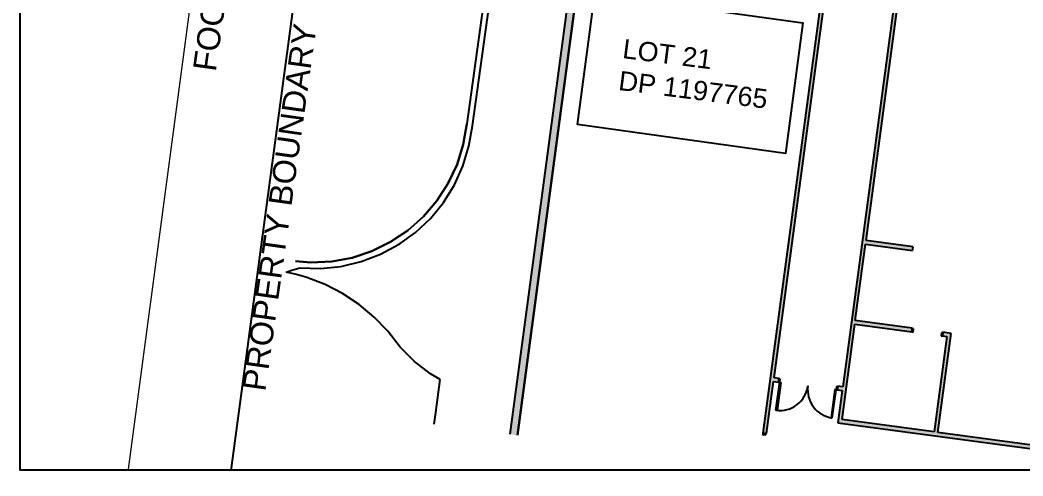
# Paper-space layout 'Page 2' of a CAD drawing. Header units: metres, sheet in millimetres. Extents: x -9 to 824, y -5 to 581.
# Drawn here: x 520 to 650, y 176.4 to 235.5 of the extents above; entities that cross this region are included whole.
import ezdxf

# ---------------------------------------------------------------- set-up
doc = ezdxf.new("R2010")
doc.units = ezdxf.units.M
doc.layers.add('_User Miscellaneous1', color=7, linetype='Continuous')
doc.styles.get("Standard").update_dxf_attribs({"font": 'arial.ttf'})

psp = doc.layouts.new('Page 2')

# ---------------------------------------------------------------- hatches: boundary and pattern name
at = {"layer": '_User Miscellaneous1'}
h = psp.add_hatch(color=9, dxfattribs=at)
h.paths.add_polyline_path([(619.70694, 207.65489), (616.26987, 181.98145), (616.74563, 181.91776), (624.49469, 239.79991), (624.01894, 239.8636), (619.95511, 209.50861)], flags=0)
h.paths.add_polyline_path([(629.06615, 277.56408), (624.93186, 246.68276), (625.40762, 246.61907), (629.87098, 279.95845), (629.39523, 280.02215), (629.09049, 277.74589)], flags=0)
for points in [[(587.74235, 213.82115), (583.45984, 181.83267), (584.451, 181.69997), (596.27843, 270.04567), (595.28727, 270.17837), (591.70392, 243.4123)], [(626.70225, 188.6059), (626.05846, 183.79703), (626.53421, 183.73334), (633.62324, 236.68527), (633.14748, 236.74897), (629.33257, 208.25319)], [(629.58079, 206.48996), (635.68632, 205.67257), (635.75001, 206.14833), (629.64448, 206.96572)], [(639.61338, 190.59593), (638.48052, 182.13401), (638.95628, 182.07031), (640.61224, 194.43961), (640.13648, 194.5033)], [(625.99476, 183.32128), (676.97937, 176.49563), (677.04306, 176.97138), (626.05846, 183.79703)], [(616.24864, 181.82287), (616.6451, 181.76979), (616.66633, 181.92838), (616.26987, 181.98145)]]:
    psp.add_hatch(color=9, dxfattribs=at).paths.add_polyline_path(points, flags=0)
h = psp.add_hatch(color=9, dxfattribs=at)
h.paths.add_polyline_path([(628.19017, 196.10263), (635.5771, 195.11369), (635.6408, 195.58945), (628.25386, 196.57839)], flags=0)
h.paths.add_polyline_path([(639.60543, 195.05868), (639.54173, 194.58292), (640.61224, 194.43961), (640.67593, 194.91536)], flags=0)
h = psp.add_hatch(color=9, dxfattribs=at)
h.paths.add_polyline_path([(635.5771, 195.11369), (635.73569, 195.09246), (635.78877, 195.48893), (635.63018, 195.51016), (635.60364, 195.31193)], flags=0)
h.paths.add_polyline_path([(639.43623, 195.00062), (639.38315, 194.60415), (639.54173, 194.58292), (639.59481, 194.97939)], flags=0)
h = psp.add_hatch(color=9, dxfattribs=at)
h.paths.add_polyline_path([(617.65304, 188.69573), (618.29784, 188.60941), (618.36153, 189.08516), (617.71673, 189.17149)], flags=0)
h.paths.add_polyline_path([(625.97362, 188.06608), (625.90993, 187.59033), (626.55473, 187.504), (626.61843, 187.97976), (626.55737, 187.98793)], flags=0)
h = psp.add_hatch(color=9, dxfattribs=at)
h.paths.add_polyline_path([(618.29784, 188.60941), (618.45643, 188.58818), (618.5095, 188.98464), (618.35092, 189.00587)], flags=0)
h.paths.add_polyline_path([(625.80442, 188.00802), (625.75134, 187.61156), (625.90993, 187.59033), (625.96301, 187.98679)], flags=0)

# ---------------------------------------------------------------- linework, layer by layer
at = {"layer": '_User Miscellaneous1', "color": 9}
for p, q in [((595.35096, 270.65412), (583.45984, 181.83267)), ((595.1138, 261.34339), (584.4514, 181.69992)), ((581.048, 244.83888), (577.87149, 222.06149)), ((578.60684, 221.81534), (581.80351, 244.73726)), ((624.01894, 239.8636), (616.26987, 181.98145)), ((617.71673, 189.17149), (624.49469, 239.79991)), ((633.14748, 236.74897), (626.61843, 187.97976)), ((629.64448, 206.96572), (633.62324, 236.68527)), ((577.87149, 222.06149), (577.42336, 219.40079)), ((577.42336, 219.40079), (577.87149, 222.06149)), ((578.16833, 219.17308), (578.60684, 221.81534)), ((577.42336, 219.40079), (576.62037, 216.82488)), ((576.62037, 216.82488), (577.42336, 219.40079)), ((577.38948, 216.61041), (578.16833, 219.17308)), ((576.62037, 216.82488), (575.4772, 214.38085)), ((575.4772, 214.38085), (576.62037, 216.82488)), ((576.28357, 214.17098), (577.38948, 216.61041)), ((575.4772, 214.38085), (574.01476, 212.11338)), ((574.01476, 212.11338), (575.4772, 214.38085)), ((574.86944, 211.89632), (576.28357, 214.17098)), ((574.01476, 212.11338), (572.25978, 210.06395)), ((572.25978, 210.06395), (574.01476, 212.11338)), ((573.17114, 209.82517), (574.86944, 211.89632)), ((572.25978, 210.06395), (570.24436, 208.27002)), ((570.24436, 208.27002), (572.25978, 210.06395)), ((571.21762, 207.9928), (573.17114, 209.82517)), ((570.24436, 208.27002), (568.00534, 206.76439)), ((568.00534, 206.76439), (570.24436, 208.27002)), ((568.00534, 206.76439), (567.12182, 206.33031)), ((567.12182, 206.33031), (568.00534, 206.76439)), ((569.23546, 206.56924), (571.21762, 207.9928)), ((635.75001, 206.14833), (629.64448, 206.96572)), ((565.58367, 205.57459), (563.02362, 204.72239)), ((563.02362, 204.72239), (565.58367, 205.57459)), ((567.12182, 206.33031), (565.58367, 205.57459)), ((565.58367, 205.57459), (567.12182, 206.33031)), ((566.68172, 205.16458), (569.04213, 206.43039)), ((569.04213, 206.43039), (569.23546, 206.56924)), ((628.25386, 196.57839), (629.58079, 206.48996)), ((629.58079, 206.48996), (635.68632, 205.67257)), ((635.68632, 205.67257), (635.75001, 206.14833)), ((557.6773, 204.0866), (555.66032, 204.25769)), ((555.66032, 204.25769), (557.6773, 204.0866)), ((560.372, 204.22335), (557.6773, 204.0866)), ((557.6773, 204.0866), (560.372, 204.22335)), ((563.02362, 204.72239), (560.372, 204.22335)), ((560.372, 204.22335), (563.02362, 204.72239)), ((561.56935, 203.60348), (564.17657, 204.21689)), ((564.17657, 204.21689), (566.68172, 205.16458)), ((554.45396, 202.85948), (555.3367, 203.13621)), ((555.80847, 202.55394), (554.45396, 202.85948)), ((555.3367, 203.13621), (556.22727, 203.41539)), ((556.22727, 203.41539), (558.90446, 203.33479)), ((558.90446, 203.33479), (561.56935, 203.60348)), ((557.14229, 202.16798), (555.80847, 202.55394)), ((559.52321, 201.25404), (557.14229, 202.16798)), ((561.78954, 200.08451), (559.52321, 201.25404)), ((563.91394, 198.6735), (561.78954, 200.08451)), ((565.8708, 197.03803), (563.91394, 198.6735)), ((567.63649, 195.19782), (565.8708, 197.03803)), ((635.6408, 195.58945), (628.25386, 196.57839)), ((569.24508, 193.11775), (567.63649, 195.19782)), ((626.53421, 183.73334), (628.19017, 196.10263)), ((628.19017, 196.10263), (635.5771, 195.11369)), ((635.5771, 195.11369), (635.6408, 195.58945)), ((635.63018, 195.51016), (635.5771, 195.11369)), ((635.5771, 195.11369), (635.73569, 195.09246)), ((635.78877, 195.48893), (635.63018, 195.51016)), ((635.73569, 195.09246), (635.78877, 195.48893)), ((639.60543, 195.05868), (639.54173, 194.58292)), ((640.67593, 194.91536), (639.60543, 195.05868)), ((640.13648, 194.5033), (638.48052, 182.13401)), ((638.95628, 182.07031), (640.67593, 194.91536)), ((639.43623, 195.00062), (639.38315, 194.60415)), ((639.38315, 194.60415), (639.54173, 194.58292)), ((639.59481, 194.97939), (639.43623, 195.00062)), ((639.54173, 194.58292), (639.59481, 194.97939)), ((639.54173, 194.58292), (640.13648, 194.5033)), ((571.10967, 191.26369), (569.24508, 193.11775)), ((573.19882, 189.66691), (571.10967, 191.26369)), ((574.43547, 188.95449), (573.19882, 189.66691)), ((573.85729, 184.63569), (574.43547, 188.95449)), ((616.74563, 181.91776), (617.65304, 188.69573)), ((617.65304, 188.69573), (618.29784, 188.60941)), ((618.36153, 189.08516), (617.71673, 189.17149)), ((617.96812, 184.94072), (618.45643, 188.58818)), ((618.61501, 188.56695), (618.1267, 184.91949)), ((618.29784, 188.60941), (618.36153, 189.08516)), ((618.35092, 189.00587), (618.29784, 188.60941)), ((618.29784, 188.60941), (618.45643, 188.58818)), ((618.5095, 188.98464), (618.35092, 189.00587)), ((618.45643, 188.58818), (618.5095, 188.98464)), ((618.45643, 188.58818), (618.61501, 188.56695)), ((625.59276, 187.63279), (625.10445, 183.98533)), ((625.26303, 183.9641), (625.75134, 187.61156)), ((625.75134, 187.61156), (625.59276, 187.63279)), ((625.80442, 188.00802), (625.75134, 187.61156)), ((625.75134, 187.61156), (625.90993, 187.59033)), ((625.96301, 187.98679), (625.80442, 188.00802)), ((625.97362, 188.06608), (625.90993, 187.59033)), ((625.90993, 187.59033), (625.96301, 187.98679)), ((625.90993, 187.59033), (626.55473, 187.504)), ((626.61843, 187.97976), (625.97362, 188.06608)), ((626.55473, 187.504), (625.99476, 183.32128)), ((573.65771, 183.14494), (573.85729, 184.63569)), ((618.1267, 184.91949), (617.96812, 184.94072)), ((625.10445, 183.98533), (625.26303, 183.9641)), ((625.99476, 183.32128), (677.45512, 176.43194)), ((638.48052, 182.13401), (626.53421, 183.73334)), ((677.04306, 176.97138), (638.95628, 182.07031)), ((616.24864, 181.82287), (616.22741, 181.66428)), ((616.26987, 181.98145), (616.24864, 181.82287)), ((616.24864, 181.82287), (616.6451, 181.76979)), ((616.26987, 181.98145), (616.74563, 181.91776)), ((616.66633, 181.92838), (616.26987, 181.98145)), ((616.6451, 181.76979), (616.66633, 181.92838))]:
    psp.add_line(p, q, dxfattribs=at)
at = {"layer": '_User Miscellaneous1'}
for p, q in [((584.451, 181.69997), (595.1134, 261.34345)), ((581.048, 244.83888), (577.87149, 222.06149))]:
    psp.add_line(p, q, dxfattribs=at)
psp.add_lwpolyline([(519.96798, 474.75053), (762.20738, 474.75053), (762.20738, 177.16119), (519.96798, 177.16119)], close=True, dxfattribs=at)
at = {"layer": '_User Miscellaneous1', "color": 9, "lineweight": 9, "flags": 128}
psp.add_lwpolyline([(573.62822, 474.43304), (533.99622, 177.30433)], dxfattribs=at)
at = {"layer": '_User Miscellaneous1', "color": 9, "flags": 128}
psp.add_lwpolyline([(564.19611, 302.98329), (547.27733, 177.13844)], dxfattribs=at)
at = {"layer": '_User Miscellaneous1', "color": 7, "flags": 128}
psp.add_lwpolyline([(594.49151, 238.9366), (621.46493, 235.1714), (619.19808, 218.23901), (592.22437, 222.00207), (594.49151, 238.9366)], dxfattribs=at)
at = {"layer": '_User Miscellaneous1', "color": 9}
for centre, start, end in [((618.45643, 188.58818), 262.3747733, 352.3747733), ((625.75134, 187.61156), 172.3747733, 262.3747733)]:
    psp.add_arc(centre, 3.68, start, end, dxfattribs=at)

# ---------------------------------------------------------------- texts
at = {"layer": '_User Miscellaneous1'}
for s, p in [(' FOOTPATH', (545.17304, 227.60482)), ('PROPERTY BOUNDARY', (551.76024, 187.30244))]:
    psp.add_text(s, height=3, rotation=82, dxfattribs=at).set_placement(p)
at = {"layer": '_User Miscellaneous1', "color": 7, "insert": (598.28415, 233.10043), "char_height": 2.5, "attachment_point": 1, "rotation": 352.76285}
psp.add_mtext_dynamic_manual_height_columns('LOT 21\\PDP 1197765', width=50.6630475, gutter_width=94.75, heights=[0], dxfattribs=at)

doc.saveas('drawing.dxf')
